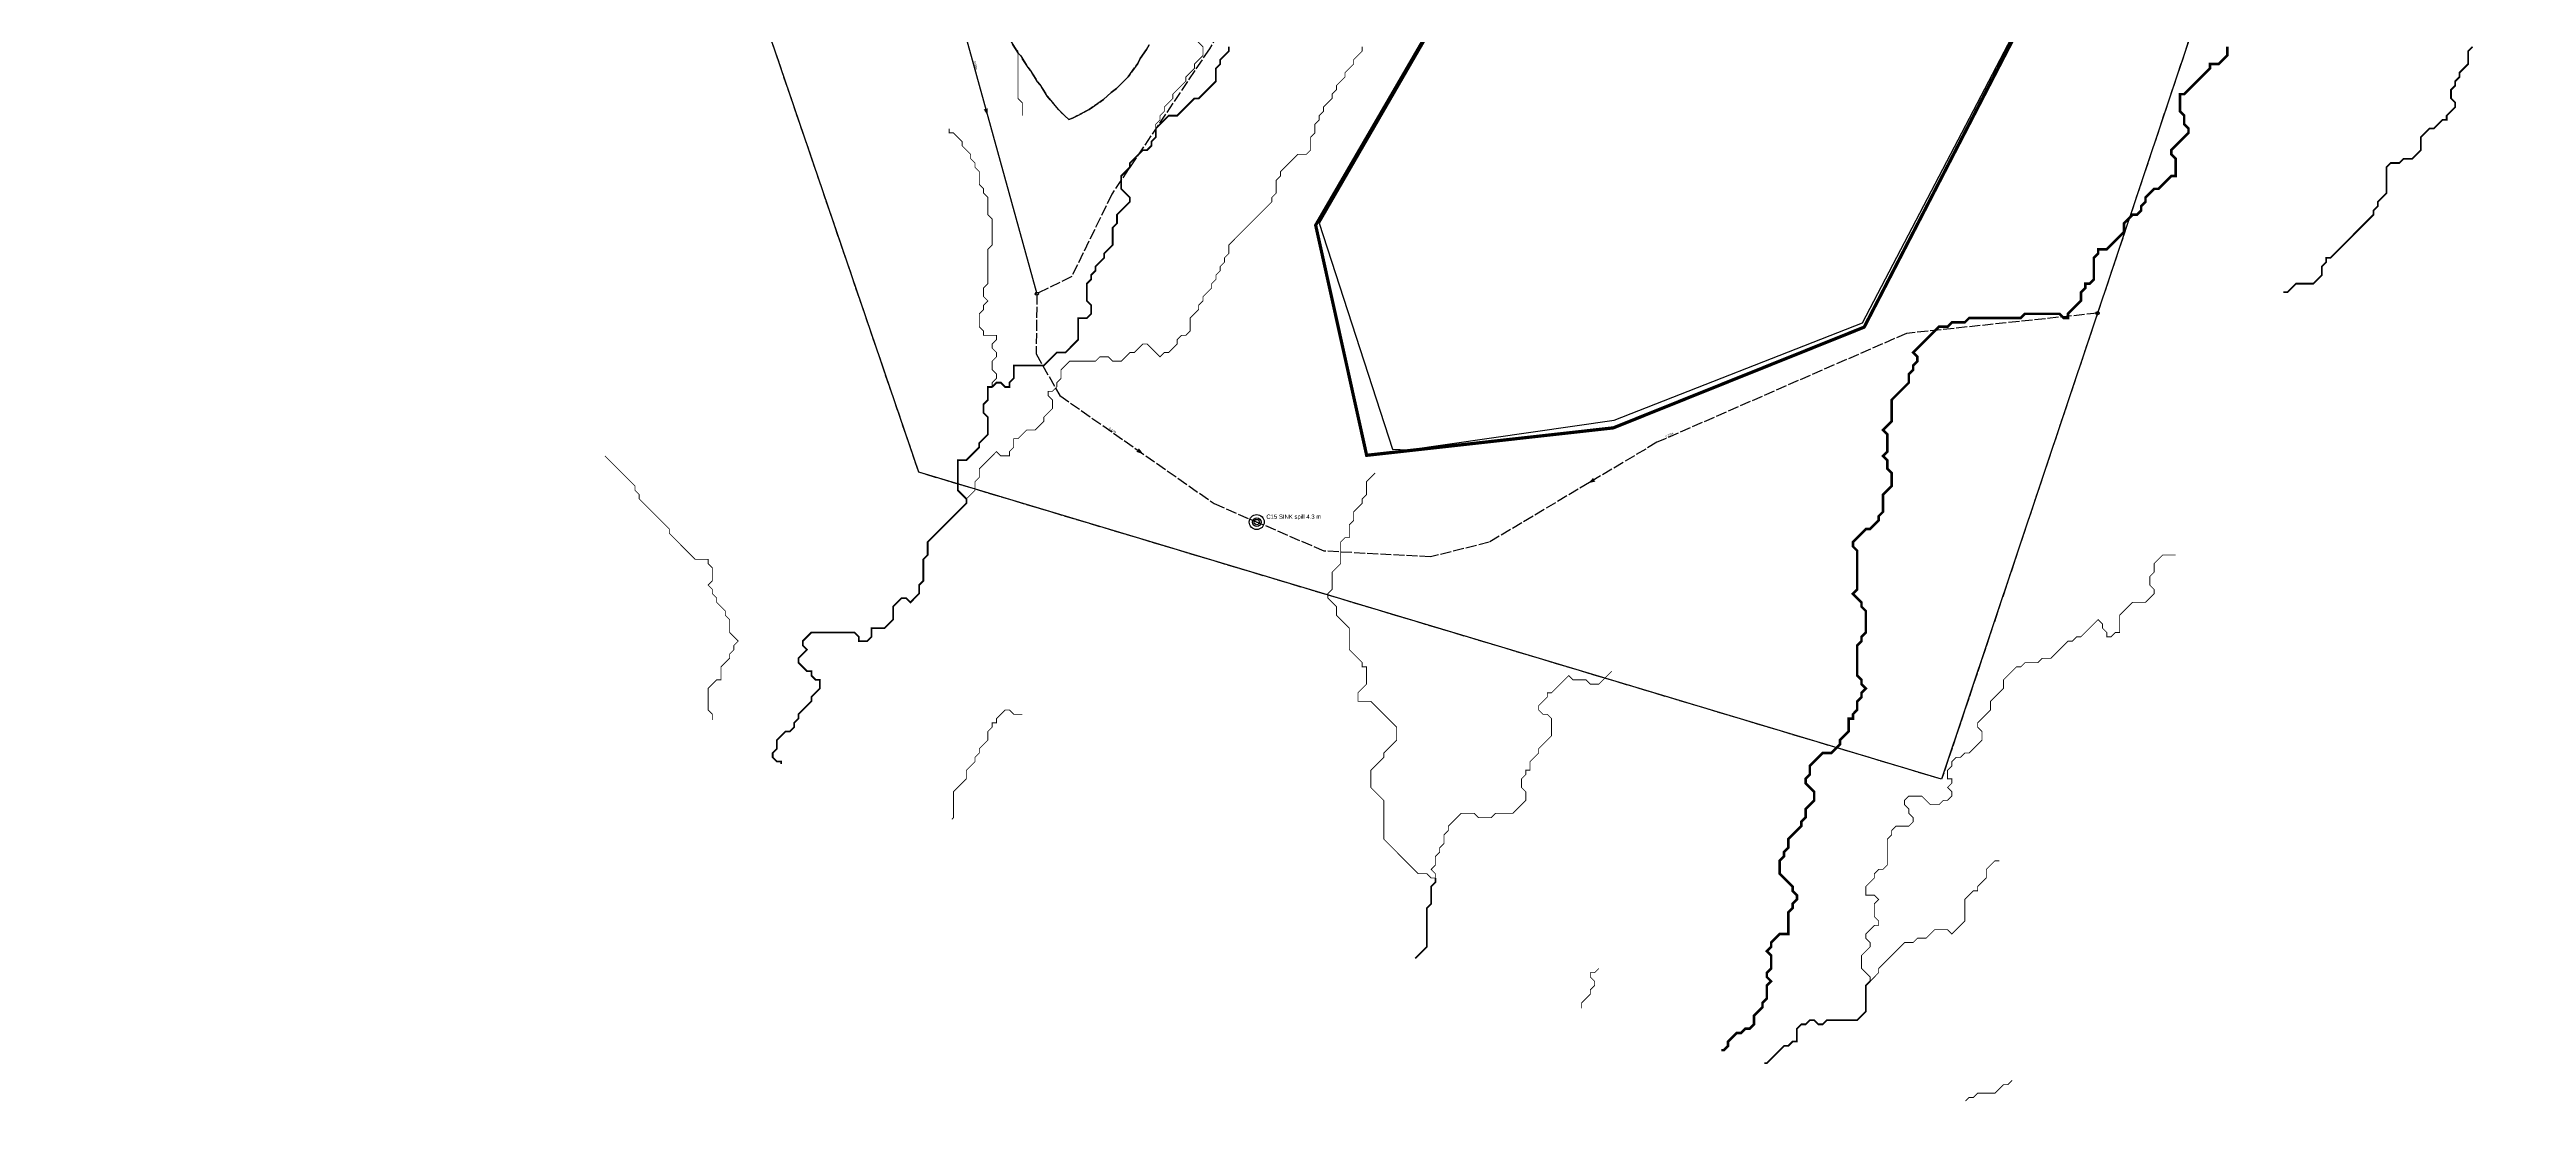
# Model space of a CAD drawing. Header units: metres. Extents: x 442821 to 452274, y 2561971 to 2571293.
# Drawn here: x 443115 to 445417, y 2561971 to 2562948 of the extents above; entities that cross this region are included whole.
import ezdxf
from ezdxf.enums import TextEntityAlignment as Align

# ---------------------------------------------------------------- set-up
doc = ezdxf.new("R2010")
doc.units = ezdxf.units.M
doc.header["$LTSCALE"] = 8
doc.linetypes.add('DASHED', pattern=[1.524, 1.27, -0.254])
for name, color, linetype in [('A_ARROWS', 7, 'Continuous'), ('A_BUILT_2006', 252, 'Continuous'), ('A_CATCHMENTS', 7, 'Continuous'), ('A_ENVELOPE', 3, 'Continuous'), ('A_GRADIENT', 8, 'Continuous'), ('A_JUNCTIONS', 8, 'Continuous'), ('A_MAIN_PIPE', 5, 'Continuous'), ('A_OUTLET_LABEL', 7, 'Continuous'), ('A_OUTLETS', 7, 'Continuous'), ('A_RUNS', 7, 'Continuous'), ('A_STREAMS', 5, 'Continuous')]:
    doc.layers.add(name, color=color, linetype=linetype)

msp = doc.modelspace()

# ---------------------------------------------------------------- linework, layer by layer
at = {"layer": 'A_ARROWS', "color": 2}
for points in [[(443986.8, 2562887.1), (443983.2, 2562892.7), (443987, 2562893.8)], [(444131.6, 2562572.5), (444125.2, 2562574.5), (444127.5, 2562577.8)], [(444545.2, 2562545.4), (444549.7, 2562550.4), (444551.7, 2562546.9)]]:
    msp.add_solid(points, dxfattribs=at)
at = {"layer": 'A_BUILT_2006', "color": 252}
msp.add_lwpolyline([(444423.4, 2563343.2), (444431.5, 2563355.3), (444572.9, 2563267.8), (444295.2, 2562786.9), (444363.1, 2562577.1), (444377.7, 2562576.5), (444569.2, 2562604), (444800.1, 2562694.3), (445148.7, 2563361.2), (445469.4, 2563197.5), (445714.6, 2563159.3), (445807.5, 2563389.7), (445994.1, 2563715), (446180.6, 2564037.7), (446320.8, 2564284.9), (446551.4, 2564695.1), (447061.6, 2565726.9)], dxfattribs=at)
at = {"layer": 'A_CATCHMENTS', "color": 2, "linetype": 'DASHED'}
for points in [[(445185.2, 2563201), (444873.7, 2562270.3), (443922.9, 2562555.5), (443363.1, 2564195.4)], [(444008.7, 2562955.6), (444015.5, 2562944.8), (444017.6, 2562942.4), (444024.4, 2562931.5), (444026.5, 2562929.1), (444033.3, 2562918.3), (444035.4, 2562915.9), (444042.3, 2562905), (444052.9, 2562892.2), (444062.4, 2562883.2), (444065.9, 2562884.6), (444081.2, 2562892.6), (444094.6, 2562901.9), (444101.6, 2562908.3), (444106.7, 2562912.1), (444117.5, 2562923.1), (444126.4, 2562935.5), (444128.7, 2562940.1), (444134.6, 2562948.3), (444136.9, 2562952.8)]]:
    msp.add_lwpolyline(points, dxfattribs=at)
at = {"layer": 'A_CATCHMENTS', "color": 3, "linetype": 'DASHED'}
msp.add_lwpolyline([(444136.9, 2562952.8), (444134.6, 2562948.3), (444128.7, 2562940.1), (444126.4, 2562935.5), (444117.5, 2562923.1), (444106.7, 2562912.1), (444101.6, 2562908.3), (444094.6, 2562901.9), (444081.2, 2562892.6), (444065.9, 2562884.6), (444062.4, 2562883.2), (444052.9, 2562892.2), (444042.3, 2562905), (444035.4, 2562915.9), (444033.3, 2562918.3), (444026.5, 2562929.1), (444024.4, 2562931.5), (444017.6, 2562942.4), (444015.5, 2562944.8), (444008.7, 2562955.6)], dxfattribs=at)
at = {"layer": 'A_ENVELOPE', "color": 3}
msp.add_lwpolyline([(446687.5, 2565015.6), (446628.6, 2564893.4), (446563.7, 2564758.7), (446544.7, 2564719.1), (446459.2, 2564552.4), (446431.5, 2564503.8), (446340, 2564343.2), (446237.3, 2564159), (446145.9, 2563995.1), (446098.8, 2563913.7), (445991.2, 2563728), (445981.3, 2563710.9), (445936.8, 2563631.1), (445875.2, 2563520.9), (445841.6, 2563460.7), (445796.7, 2563382.9), (445742.6, 2563253.5), (445736.7, 2563232.2), (445717.1, 2563162.4), (445244.5, 2563377.9), (444873.7, 2562270.3), (443922.9, 2562555.5), (443114.8, 2564922.9)], dxfattribs=at)
at = {"layer": 'A_JUNCTIONS'}
for centre in [(444032.7, 2562721.5), (445018.7, 2562703.4)]:
    msp.add_circle(centre, 1.5, dxfattribs=at)
at = {"layer": 'A_JUNCTIONS', "color": 30}
msp.add_circle((444237, 2562509.3), 2.5, dxfattribs=at)
at = {"layer": 'A_MAIN_PIPE', "color": 5, "const_width": 3}
msp.add_lwpolyline([(446687.5, 2565015.6), (446544.7, 2564719.1), (446459.2, 2564552.4), (446340, 2564343.2), (446145.9, 2563995.1), (445981.3, 2563710.9), (445841.6, 2563460.7), (445796.7, 2563382.9), (445742.6, 2563253.5), (445717.1, 2563162.4), (445463.7, 2563198.7), (445149.7, 2563362.7), (444801.7, 2562690.4), (444568.5, 2562596.8), (444339.2, 2562571.3), (444291.8, 2562785.1), (444572.7, 2563268), (444431.5, 2563355.6), (444423, 2563343.3)], dxfattribs=at)
at = {"layer": 'A_OUTLETS', "color": 1}
for radius in [7, 4]:
    msp.add_circle((444237, 2562509.3), radius, dxfattribs=at)
at = {"layer": 'A_RUNS', "color": 2, "linetype": 'DASHED'}
for points in [[(444459.1, 2563323.8), (444396.5, 2563241.1), (444312.2, 2563142.9), (444283.5, 2563098.9), (444193, 2562949), (444102.4, 2562814.1), (444065, 2562737.4), (444032.7, 2562721.5)], [(444032.7, 2562721.5), (444031.9, 2562665.6), (444053.9, 2562626.9), (444197.5, 2562526.4), (444237, 2562509.3)], [(445018.7, 2562703.4), (444841, 2562684.6), (444609.1, 2562583.4), (444453.2, 2562490.6), (444398.6, 2562476.9), (444299.6, 2562482.3), (444237, 2562509.3)]]:
    msp.add_lwpolyline(points, dxfattribs=at)
at = {"layer": 'A_RUNS', "color": 2}
msp.add_lwpolyline([(443890.9, 2563134.7), (443942.3, 2563047.9), (444032.7, 2562721.5)], dxfattribs=at)
at = {"layer": 'A_STREAMS', "color": 5}
for points, const_width in [([(444179.1, 2562958.9), (444183.1, 2562954.9), (444187.1, 2562950.9), (444187.1, 2562946.9), (444187.1, 2562942.9), (444183.1, 2562938.9), (444179.1, 2562934.9), (444179.1, 2562930.9), (444175.1, 2562926.9), (444171.1, 2562922.9), (444171.1, 2562918.9), (444167.1, 2562914.9), (444163.1, 2562910.9), (444159.1, 2562906.9), (444159.1, 2562902.9), (444155.1, 2562898.9), (444151.1, 2562894.9), (444151.1, 2562890.9), (444147.1, 2562886.9), (444147.1, 2562882.9), (444143.1, 2562878.9), (444143.1, 2562874.9)], 0.8), ([(444335.1, 2562950.9), (444335.1, 2562946.9), (444331.1, 2562942.9), (444327.1, 2562938.9), (444327.1, 2562934.9), (444323.1, 2562930.9), (444319.1, 2562926.9), (444319.1, 2562922.9), (444315.1, 2562918.9), (444311.1, 2562914.9), (444311.1, 2562910.9), (444307.1, 2562906.9), (444307.1, 2562902.9), (444303.1, 2562898.9), (444299.1, 2562894.9), (444299.1, 2562890.9), (444295.1, 2562886.9), (444295.1, 2562882.9), (444291.1, 2562878.9), (444291.1, 2562874.9), (444291.1, 2562870.9), (444287.1, 2562866.9), (444287.1, 2562862.9), (444287.1, 2562858.9), (444287.1, 2562854.9), (444283.1, 2562850.9), (444279.1, 2562850.9), (444275.1, 2562850.9), (444271.1, 2562846.9), (444267.1, 2562842.9), (444263.1, 2562838.9), (444259.1, 2562834.9), (444259.1, 2562830.9), (444255.1, 2562826.9), (444255.1, 2562822.9), (444255.1, 2562818.9), (444255.1, 2562814.9), (444251.1, 2562810.9), (444251.1, 2562806.9), (444247.1, 2562802.9), (444243.1, 2562798.9), (444239.1, 2562794.9), (444235.1, 2562790.9), (444231.1, 2562786.9), (444227.1, 2562782.9), (444223.1, 2562778.9), (444219.1, 2562774.9), (444215.1, 2562770.8), (444211.1, 2562766.8), (444211.1, 2562762.8), (444211.1, 2562758.8), (444207.1, 2562754.8), (444207.1, 2562750.8), (444203.1, 2562746.8), (444203.1, 2562742.8), (444199.1, 2562738.8), (444199.1, 2562734.8), (444195.1, 2562730.8), (444195.1, 2562726.8), (444191.1, 2562722.8), (444187.1, 2562718.8), (444187.1, 2562714.8), (444183.1, 2562710.8), (444183.1, 2562706.8), (444179.1, 2562702.8), (444175.1, 2562698.8), (444175.1, 2562694.8), (444175.1, 2562690.8), (444175.1, 2562686.8), (444171.1, 2562682.8), (444167.1, 2562682.8), (444163.1, 2562678.8), (444163.1, 2562674.8), (444159.1, 2562670.8), (444155.1, 2562666.8), (444151.1, 2562666.8), (444147.1, 2562662.8), (444143.1, 2562666.8), (444139.1, 2562670.8), (444135.1, 2562674.8), (444131.1, 2562674.8), (444127.1, 2562670.8), (444123.1, 2562666.8), (444119.1, 2562666.8), (444115.1, 2562662.8), (444111.1, 2562658.8), (444107.1, 2562658.8), (444103.1, 2562658.8), (444099.1, 2562662.8), (444095.1, 2562662.8), (444091.1, 2562662.8), (444087.1, 2562658.8), (444083.1, 2562658.8), (444079.1, 2562658.8), (444075.1, 2562658.8), (444071.1, 2562658.8), (444067.1, 2562658.8), (444063.1, 2562658.8), (444059.1, 2562654.8), (444055.1, 2562650.8), (444055.1, 2562646.8), (444055.1, 2562642.8), (444051.1, 2562638.8), (444051.1, 2562634.8), (444047.1, 2562630.8), (444043.1, 2562630.8), (444043.1, 2562626.8), (444047.1, 2562622.8), (444047.1, 2562618.8), (444047.1, 2562614.8), (444043.1, 2562610.8), (444039.1, 2562606.8), (444039.1, 2562602.8), (444035.1, 2562598.8), (444031.1, 2562594.8), (444027.1, 2562594.8), (444023.1, 2562594.8), (444019.1, 2562590.8), (444015.1, 2562586.8), (444011.1, 2562586.8), (444011.1, 2562582.8), (444011.1, 2562578.8), (444007.1, 2562574.8), (444007.1, 2562570.8), (444003.1, 2562570.8), (443999.1, 2562570.8), (443995.1, 2562574.8), (443991.1, 2562570.8), (443987.1, 2562566.8), (443983.1, 2562562.8), (443979.1, 2562558.8), (443979.1, 2562554.8), (443979.1, 2562550.8), (443975.1, 2562546.8), (443975.1, 2562542.8), (443975.1, 2562538.8), (443971.1, 2562534.8), (443967.1, 2562530.8)], 0.8), ([(444011.1, 2562950.9), (444015.1, 2562946.9), (444015.1, 2562942.9), (444015.1, 2562938.9), (444015.1, 2562934.9), (444015.1, 2562930.9), (444015.1, 2562926.9), (444015.1, 2562922.9), (444015.1, 2562918.9), (444015.1, 2562914.9), (444015.1, 2562910.9), (444015.1, 2562906.9), (444015.1, 2562902.9), (444019.1, 2562898.9), (444019.1, 2562894.9), (444019.1, 2562890.9), (444019.1, 2562886.9)], 0.8), ([(444211.1, 2562950.9), (444211.1, 2562946.9), (444207.1, 2562942.9), (444203.1, 2562938.9), (444203.1, 2562934.9), (444199.1, 2562930.9), (444199.1, 2562926.9), (444199.1, 2562922.9), (444199.1, 2562918.9), (444195.1, 2562914.9), (444191.1, 2562910.9), (444187.1, 2562906.9), (444183.1, 2562902.9), (444179.1, 2562902.9), (444175.1, 2562898.9), (444171.1, 2562894.9), (444167.1, 2562890.9), (444163.1, 2562886.9), (444159.1, 2562886.9), (444155.1, 2562886.9), (444151.1, 2562882.9), (444147.1, 2562878.9), (444143.1, 2562874.9)], 1.6), ([(445139.2, 2562950.9), (445139.2, 2562946.9), (445139.2, 2562942.9), (445135.2, 2562938.9), (445131.2, 2562934.9), (445127.2, 2562934.9), (445123.2, 2562934.9), (445123.2, 2562930.9), (445119.2, 2562926.9), (445115.2, 2562922.9), (445111.2, 2562918.9), (445107.2, 2562914.9), (445103.2, 2562910.9), (445099.2, 2562906.9), (445095.2, 2562906.9), (445095.2, 2562902.9), (445095.2, 2562898.9), (445095.2, 2562894.9), (445095.2, 2562890.9), (445099.2, 2562886.9), (445099.2, 2562882.9), (445099.2, 2562878.9), (445103.2, 2562874.9), (445103.2, 2562870.9), (445099.2, 2562866.9), (445095.2, 2562862.9), (445091.2, 2562858.9), (445087.2, 2562854.9), (445087.2, 2562850.9), (445091.2, 2562846.9), (445091.2, 2562842.9), (445091.2, 2562838.9), (445091.2, 2562834.9), (445091.2, 2562830.9), (445087.2, 2562830.9), (445083.2, 2562826.9), (445079.2, 2562822.9), (445075.2, 2562818.9), (445071.2, 2562818.9), (445067.2, 2562814.9), (445063.2, 2562810.9), (445063.2, 2562806.9), (445059.2, 2562802.9), (445059.2, 2562798.9), (445055.2, 2562794.9), (445051.2, 2562794.9), (445047.2, 2562790.9), (445043.2, 2562786.9), (445043.2, 2562782.9), (445043.2, 2562778.9), (445039.2, 2562774.9), (445035.2, 2562770.8), (445031.2, 2562766.8), (445027.2, 2562762.8), (445023.2, 2562762.8), (445019.2, 2562762.8), (445019.2, 2562758.8), (445015.2, 2562754.8), (445015.2, 2562750.8), (445015.2, 2562746.8), (445015.2, 2562742.8), (445015.2, 2562738.8), (445015.2, 2562734.8), (445011.2, 2562730.8), (445007.2, 2562730.8), (445007.2, 2562726.8), (445003.2, 2562722.8), (445003.2, 2562718.8), (445003.2, 2562714.8), (444999.2, 2562710.8), (444995.2, 2562706.8), (444991.2, 2562702.8), (444991.2, 2562698.8), (444987.2, 2562698.8), (444983.2, 2562702.8), (444979.2, 2562702.8), (444975.2, 2562702.8), (444971.2, 2562702.8), (444967.2, 2562702.8), (444963.2, 2562702.8), (444959.2, 2562702.8), (444955.2, 2562702.8), (444951.2, 2562702.8), (444947.2, 2562698.8), (444943.2, 2562698.8), (444939.2, 2562698.8), (444935.2, 2562698.8), (444931.2, 2562698.8), (444927.2, 2562698.8), (444923.2, 2562698.8), (444919.2, 2562698.8), (444915.2, 2562698.8), (444911.2, 2562698.8), (444907.2, 2562698.8), (444903.2, 2562698.8), (444899.2, 2562698.8), (444895.2, 2562694.8), (444891.2, 2562694.8), (444887.2, 2562694.8), (444883.2, 2562694.8), (444879.2, 2562690.8), (444875.2, 2562690.8), (444871.2, 2562690.8), (444867.2, 2562686.8), (444863.2, 2562682.8), (444859.2, 2562678.8), (444855.2, 2562674.8), (444851.2, 2562670.8), (444847.2, 2562666.8), (444851.2, 2562662.8), (444851.2, 2562658.8), (444847.2, 2562654.8), (444847.2, 2562650.8), (444843.2, 2562646.8), (444843.2, 2562642.8), (444843.2, 2562638.8), (444839.2, 2562634.8), (444835.2, 2562630.8), (444831.2, 2562626.8), (444827.2, 2562622.8), (444827.2, 2562618.8), (444827.2, 2562614.8), (444827.2, 2562610.8), (444827.2, 2562606.8), (444827.2, 2562602.8), (444823.2, 2562598.8), (444819.2, 2562594.8), (444823.2, 2562590.8), (444823.2, 2562586.8), (444823.2, 2562582.8), (444823.2, 2562578.8), (444823.2, 2562574.8), (444819.2, 2562570.8), (444823.2, 2562566.8), (444823.2, 2562562.8), (444823.2, 2562558.8), (444827.2, 2562554.8), (444827.2, 2562550.8), (444827.2, 2562546.8), (444827.2, 2562542.8), (444823.2, 2562538.8), (444819.2, 2562534.8), (444819.2, 2562530.8), (444819.2, 2562526.8), (444819.2, 2562522.8), (444819.2, 2562518.8), (444815.2, 2562514.8), (444815.2, 2562510.8), (444811.2, 2562506.8), (444807.2, 2562502.8), (444803.2, 2562502.8), (444799.2, 2562498.8), (444795.2, 2562494.8), (444791.2, 2562490.8), (444791.2, 2562486.7), (444795.2, 2562482.7), (444795.2, 2562478.7), (444795.2, 2562474.7), (444795.2, 2562470.7), (444795.2, 2562466.7), (444795.2, 2562462.7), (444795.2, 2562458.7), (444795.2, 2562454.7), (444795.2, 2562450.7), (444795.2, 2562446.7), (444791.2, 2562442.7), (444795.2, 2562438.7), (444799.2, 2562434.7), (444799.2, 2562430.7), (444803.2, 2562426.7), (444803.2, 2562422.7), (444803.2, 2562418.7), (444803.2, 2562414.7), (444803.2, 2562410.7), (444803.2, 2562406.7), (444799.2, 2562402.7), (444799.2, 2562398.7), (444795.2, 2562394.7), (444795.2, 2562390.7), (444795.2, 2562386.7), (444795.2, 2562382.7), (444795.2, 2562378.7), (444795.2, 2562374.7), (444795.2, 2562370.7), (444795.2, 2562366.7), (444799.2, 2562362.7), (444799.2, 2562358.7), (444803.2, 2562354.7), (444799.2, 2562350.7), (444799.2, 2562346.7), (444795.2, 2562342.7), (444795.2, 2562338.7), (444795.2, 2562334.7), (444791.2, 2562330.7), (444791.2, 2562326.7), (444787.2, 2562326.7), (444787.2, 2562322.7), (444787.2, 2562318.7), (444787.2, 2562314.7), (444783.2, 2562310.7), (444779.2, 2562306.7), (444779.2, 2562302.7), (444775.2, 2562298.7), (444771.2, 2562294.7), (444767.2, 2562294.7), (444763.2, 2562294.7), (444759.2, 2562290.7), (444755.2, 2562286.7), (444751.2, 2562282.7), (444751.2, 2562278.7), (444751.2, 2562274.7), (444747.2, 2562270.7), (444747.2, 2562266.7), (444751.2, 2562262.7), (444755.2, 2562258.7), (444755.2, 2562254.7), (444755.2, 2562250.7), (444751.2, 2562246.7), (444747.2, 2562242.7), (444747.2, 2562238.7), (444747.2, 2562234.7), (444743.2, 2562230.7), (444743.2, 2562226.7), (444739.2, 2562222.7), (444735.2, 2562218.7), (444731.2, 2562214.7), (444731.2, 2562210.7), (444731.2, 2562206.7), (444727.2, 2562202.7), (444727.2, 2562198.6), (444723.2, 2562194.6), (444723.2, 2562190.6), (444723.2, 2562186.6), (444723.2, 2562182.6), (444727.2, 2562178.6), (444731.2, 2562174.6), (444735.2, 2562170.6), (444735.2, 2562166.6), (444739.2, 2562162.6), (444739.2, 2562158.6), (444735.2, 2562154.6), (444735.2, 2562150.6), (444731.2, 2562146.6), (444731.2, 2562142.6), (444731.2, 2562138.6), (444731.2, 2562134.6), (444731.2, 2562130.6), (444731.2, 2562126.6), (444727.2, 2562126.6), (444723.2, 2562126.6), (444719.2, 2562122.6), (444715.2, 2562118.6), (444715.2, 2562114.6), (444711.2, 2562110.6), (444715.2, 2562106.6), (444715.2, 2562102.6), (444715.2, 2562098.6), (444715.2, 2562094.6), (444711.2, 2562090.6), (444711.2, 2562086.6), (444715.2, 2562082.6), (444711.2, 2562078.6), (444711.2, 2562074.6), (444711.2, 2562070.6), (444711.2, 2562066.6), (444707.2, 2562062.6), (444707.2, 2562058.6), (444703.2, 2562054.6), (444699.2, 2562050.6), (444699.2, 2562046.6), (444699.2, 2562042.6), (444695.2, 2562038.6), (444691.2, 2562038.6), (444687.2, 2562034.6), (444683.2, 2562034.6), (444679.2, 2562030.6), (444675.2, 2562026.6), (444675.2, 2562022.6), (444671.2, 2562018.6), (444668.8, 2562018.6)], 2.4), ([(445367.3, 2562950.9), (445363.2, 2562946.9), (445363.2, 2562942.9), (445363.2, 2562938.9), (445363.2, 2562934.9), (445359.2, 2562930.9), (445355.2, 2562926.9), (445355.2, 2562922.9), (445351.2, 2562918.9), (445351.2, 2562914.9), (445347.2, 2562910.9), (445347.2, 2562906.9), (445347.2, 2562902.9), (445351.2, 2562898.9), (445351.2, 2562894.9), (445347.2, 2562890.9), (445343.2, 2562886.9), (445343.2, 2562882.9), (445339.2, 2562882.9), (445335.2, 2562878.9), (445331.2, 2562874.9), (445327.2, 2562874.9), (445323.2, 2562870.9), (445319.2, 2562866.9), (445319.2, 2562862.9), (445319.2, 2562858.9), (445319.2, 2562854.9), (445315.2, 2562850.9), (445311.2, 2562846.9), (445307.2, 2562846.9), (445303.2, 2562846.9), (445299.2, 2562842.9), (445295.2, 2562842.9), (445291.2, 2562842.9), (445287.2, 2562838.9), (445287.2, 2562834.9), (445287.2, 2562830.9), (445287.2, 2562826.9), (445287.2, 2562822.9), (445287.2, 2562818.9), (445287.2, 2562814.9), (445283.2, 2562810.9), (445279.2, 2562806.9), (445279.2, 2562802.9), (445275.2, 2562798.9), (445275.2, 2562794.9), (445271.2, 2562790.9), (445267.2, 2562786.9), (445263.2, 2562782.9), (445259.2, 2562778.9), (445255.2, 2562774.9), (445251.2, 2562770.8), (445247.2, 2562766.8), (445243.2, 2562762.8), (445239.2, 2562758.8), (445235.2, 2562754.8), (445231.2, 2562754.8), (445231.2, 2562750.8), (445227.2, 2562746.8), (445227.2, 2562742.8), (445227.2, 2562738.8), (445223.2, 2562734.8), (445219.2, 2562730.8), (445215.2, 2562730.8), (445211.2, 2562730.8), (445207.2, 2562730.8), (445203.2, 2562730.8), (445199.2, 2562726.8), (445195.2, 2562722.8), (445191.2, 2562722.8)], 1.6), ([(443951.1, 2562874.9), (443951.1, 2562870.9), (443955.1, 2562870.9), (443959.1, 2562866.9), (443963.1, 2562862.9), (443963.1, 2562858.9), (443967.1, 2562854.9), (443971.1, 2562850.9), (443971.1, 2562846.9), (443975.1, 2562842.9), (443975.1, 2562838.9), (443979.1, 2562834.9), (443979.1, 2562830.9), (443979.1, 2562826.9), (443979.1, 2562822.9), (443983.1, 2562818.9), (443983.1, 2562814.9), (443987.1, 2562810.9), (443987.1, 2562806.9), (443987.1, 2562802.9), (443987.1, 2562798.9), (443987.1, 2562794.9), (443991.1, 2562790.9), (443991.1, 2562786.9), (443991.1, 2562782.9), (443991.1, 2562778.9), (443991.1, 2562774.9), (443991.1, 2562770.8), (443991.1, 2562766.8), (443987.1, 2562762.8), (443987.1, 2562758.8), (443987.1, 2562754.8), (443987.1, 2562750.8), (443987.1, 2562746.8), (443987.1, 2562742.8), (443987.1, 2562738.8), (443987.1, 2562734.8), (443987.1, 2562730.8), (443983.1, 2562726.8), (443983.1, 2562722.8), (443983.1, 2562718.8), (443987.1, 2562714.8), (443983.1, 2562710.8), (443983.1, 2562706.8), (443979.1, 2562702.8), (443979.1, 2562698.8), (443979.1, 2562694.8), (443979.1, 2562690.8), (443983.1, 2562686.8), (443983.1, 2562682.8), (443987.1, 2562682.8), (443991.1, 2562682.8), (443995.1, 2562682.8), (443995.1, 2562678.8), (443991.1, 2562674.8), (443991.1, 2562670.8), (443995.1, 2562666.8), (443995.1, 2562662.8), (443991.1, 2562658.8), (443991.1, 2562654.8), (443991.1, 2562650.8), (443995.1, 2562646.8), (443995.1, 2562642.8), (443991.1, 2562638.8), (443991.1, 2562634.8)], 0.8), ([(444143.1, 2562874.9), (444143.1, 2562870.9), (444143.1, 2562866.9), (444139.1, 2562862.9), (444139.1, 2562858.9), (444135.1, 2562854.9), (444131.1, 2562854.9), (444127.1, 2562850.9), (444123.1, 2562846.9), (444119.1, 2562842.9), (444119.1, 2562838.9), (444115.1, 2562834.9), (444111.1, 2562830.9), (444111.1, 2562826.9), (444111.1, 2562822.9), (444111.1, 2562818.9), (444115.1, 2562814.9), (444119.1, 2562810.9), (444119.1, 2562806.9), (444115.1, 2562802.9), (444111.1, 2562798.9), (444107.1, 2562794.9), (444107.1, 2562790.9), (444107.1, 2562786.9), (444103.1, 2562782.9), (444103.1, 2562778.9), (444103.1, 2562774.9), (444103.1, 2562770.8), (444103.1, 2562766.8), (444099.1, 2562762.8), (444095.1, 2562758.8), (444095.1, 2562754.8), (444091.1, 2562750.8), (444087.1, 2562746.8), (444087.1, 2562742.8), (444083.1, 2562738.8), (444083.1, 2562734.8), (444079.1, 2562730.8), (444079.1, 2562726.8), (444079.1, 2562722.8), (444079.1, 2562718.8), (444079.1, 2562714.8), (444083.1, 2562710.8), (444083.1, 2562706.8), (444083.1, 2562702.8), (444079.1, 2562698.8), (444075.1, 2562698.8), (444071.1, 2562698.8), (444071.1, 2562694.8), (444071.1, 2562690.8), (444071.1, 2562686.8), (444071.1, 2562682.8), (444071.1, 2562678.8), (444067.1, 2562674.8), (444063.1, 2562670.8), (444059.1, 2562666.8), (444055.1, 2562666.8), (444051.1, 2562666.8), (444047.1, 2562662.8), (444043.1, 2562658.8), (444039.1, 2562654.8), (444035.1, 2562654.8), (444031.1, 2562654.8), (444027.1, 2562654.8), (444023.1, 2562654.8), (444019.1, 2562654.8), (444015.1, 2562654.8), (444011.1, 2562654.8), (444011.1, 2562650.8), (444011.1, 2562646.8), (444011.1, 2562642.8), (444007.1, 2562638.8), (444007.1, 2562634.8), (444003.1, 2562634.8), (443999.1, 2562638.8), (443995.1, 2562638.8), (443991.1, 2562634.8)], 1.6), ([(443991.1, 2562634.8), (443987.1, 2562634.8), (443987.1, 2562630.8), (443987.1, 2562626.8), (443987.1, 2562622.8), (443983.1, 2562618.8), (443983.1, 2562614.8), (443983.1, 2562610.8), (443987.1, 2562606.8), (443987.1, 2562602.8), (443987.1, 2562598.8), (443987.1, 2562594.8), (443987.1, 2562590.8), (443983.1, 2562586.8), (443979.1, 2562582.8), (443979.1, 2562578.8), (443975.1, 2562574.8), (443971.1, 2562570.8), (443967.1, 2562566.8), (443963.1, 2562566.8), (443959.1, 2562566.8), (443959.1, 2562562.8), (443959.1, 2562558.8), (443959.1, 2562554.8), (443959.1, 2562550.8), (443959.1, 2562546.8), (443959.1, 2562542.8), (443959.1, 2562538.8), (443963.1, 2562534.8), (443967.1, 2562530.8)], 1.6), ([(443631, 2562570.8), (443635, 2562566.8), (443639, 2562562.8), (443643, 2562558.8), (443647, 2562554.8), (443651, 2562550.8), (443655, 2562546.8), (443659, 2562542.8), (443659, 2562538.8), (443663, 2562534.8), (443663, 2562530.8), (443667, 2562526.8), (443671, 2562522.8), (443675, 2562518.8), (443679, 2562514.8), (443683, 2562510.8), (443687, 2562506.8), (443691, 2562502.8), (443691, 2562498.8), (443695, 2562494.8), (443699, 2562490.8), (443703, 2562486.7), (443707, 2562482.7), (443711, 2562478.7), (443715, 2562474.7), (443719, 2562474.7), (443723, 2562474.7), (443727, 2562474.7), (443727, 2562470.7), (443731, 2562466.7), (443731, 2562462.7), (443731, 2562458.7), (443731, 2562454.7), (443727, 2562450.7), (443731, 2562446.7), (443731, 2562442.7), (443735, 2562438.7), (443735, 2562434.7), (443739, 2562430.7), (443743, 2562426.7), (443743, 2562422.7), (443747, 2562418.7), (443747, 2562414.7), (443747, 2562410.7), (443747, 2562406.7), (443751, 2562402.7), (443755, 2562398.7), (443751, 2562394.7), (443751, 2562390.7), (443747, 2562386.7), (443747, 2562382.7), (443743, 2562378.7), (443739, 2562374.7), (443739, 2562370.7), (443739, 2562366.7), (443739, 2562362.7), (443735, 2562362.7), (443731, 2562358.7), (443727, 2562354.7), (443727, 2562350.7), (443727, 2562346.7), (443727, 2562342.7), (443727, 2562338.7), (443727, 2562334.7), (443731, 2562330.7), (443731, 2562326.7), (443731, 2562325.3)], 0.8), ([(444347.1, 2562554.8), (444343.1, 2562550.8), (444339.1, 2562546.8), (444339.1, 2562542.8), (444339.1, 2562538.8), (444339.1, 2562534.8), (444335.1, 2562530.8), (444335.1, 2562526.8), (444331.1, 2562522.8), (444327.1, 2562518.8), (444327.1, 2562514.8), (444327.1, 2562510.8), (444323.1, 2562506.8), (444323.1, 2562502.8), (444323.1, 2562498.8), (444323.1, 2562494.8), (444319.1, 2562494.8), (444315.1, 2562490.8), (444315.1, 2562486.7), (444315.1, 2562482.7), (444315.1, 2562478.7), (444315.1, 2562474.7), (444315.1, 2562470.7), (444311.1, 2562466.7), (444307.1, 2562462.7), (444307.1, 2562458.7), (444307.1, 2562454.7), (444307.1, 2562450.7), (444307.1, 2562446.7), (444303.1, 2562442.7), (444303.1, 2562438.7), (444307.1, 2562434.7), (444311.1, 2562430.7), (444311.1, 2562426.7), (444311.1, 2562422.7), (444315.1, 2562418.7), (444319.1, 2562414.7), (444323.1, 2562410.7), (444323.1, 2562406.7), (444323.1, 2562402.7), (444323.1, 2562398.7), (444323.1, 2562394.7), (444323.1, 2562390.7), (444327.1, 2562386.7), (444331.1, 2562382.7), (444335.1, 2562378.7), (444335.1, 2562374.7), (444339.1, 2562374.7), (444339.1, 2562370.7), (444339.1, 2562366.7), (444339.1, 2562362.7), (444339.1, 2562358.7), (444335.1, 2562354.7), (444331.1, 2562350.7), (444331.1, 2562346.7), (444331.1, 2562342.7), (444335.1, 2562342.7), (444339.1, 2562342.7), (444343.1, 2562342.7), (444347.1, 2562338.7), (444351.1, 2562334.7), (444355.1, 2562330.7), (444359.1, 2562326.7), (444363.1, 2562322.7), (444367.1, 2562318.7), (444367.1, 2562314.7), (444367.1, 2562310.7), (444367.1, 2562306.7), (444363.1, 2562302.7), (444359.1, 2562298.7), (444355.1, 2562294.7), (444355.1, 2562290.7), (444351.1, 2562286.7), (444347.1, 2562282.7), (444343.1, 2562278.7), (444343.1, 2562274.7), (444343.1, 2562270.7), (444343.1, 2562266.7), (444343.1, 2562262.7), (444347.1, 2562258.7), (444351.1, 2562254.7), (444355.1, 2562250.7), (444355.1, 2562246.7), (444355.1, 2562242.7), (444355.1, 2562238.7), (444355.1, 2562234.7), (444355.1, 2562230.7), (444355.1, 2562226.7), (444355.1, 2562222.7), (444355.1, 2562218.7), (444355.1, 2562214.7), (444359.1, 2562210.7), (444363.1, 2562206.7), (444367.1, 2562202.7), (444371.1, 2562198.6), (444375.1, 2562194.6), (444379.1, 2562190.6), (444383.1, 2562186.6), (444387.1, 2562182.6), (444391.1, 2562182.6), (444395.1, 2562182.6), (444399.1, 2562178.6), (444403.1, 2562178.6)], 0.8), ([(443967.1, 2562530.8), (443967.1, 2562526.8), (443963.1, 2562522.8), (443959.1, 2562518.8), (443955.1, 2562514.8), (443951.1, 2562510.8), (443947.1, 2562506.8), (443943.1, 2562502.8), (443939.1, 2562498.8), (443935.1, 2562494.8), (443931.1, 2562490.8), (443931.1, 2562486.7), (443931.1, 2562482.7), (443931.1, 2562478.7), (443927.1, 2562474.7), (443927.1, 2562470.7), (443927.1, 2562466.7), (443927.1, 2562462.7), (443927.1, 2562458.7), (443927.1, 2562454.7), (443923.1, 2562450.7), (443923.1, 2562446.7), (443923.1, 2562442.7), (443919.1, 2562438.7), (443915.1, 2562434.7), (443911, 2562438.7), (443907, 2562438.7), (443903, 2562434.7), (443899, 2562430.7), (443899, 2562426.7), (443899, 2562422.7), (443899, 2562418.7), (443895, 2562414.7), (443891, 2562410.7), (443887, 2562410.7), (443883, 2562410.7), (443879, 2562410.7), (443879, 2562406.7), (443879, 2562402.7), (443875, 2562398.7), (443871, 2562398.7), (443867, 2562398.7), (443867, 2562402.7), (443863, 2562406.7), (443859, 2562406.7), (443855, 2562406.7), (443851, 2562406.7), (443847, 2562406.7), (443843, 2562406.7), (443839, 2562406.7), (443835, 2562406.7), (443831, 2562406.7), (443827, 2562406.7), (443823, 2562406.7), (443819, 2562402.7), (443815, 2562398.7), (443815, 2562394.7), (443819, 2562390.7), (443815, 2562386.7), (443811, 2562382.7), (443811, 2562378.7), (443815, 2562374.7), (443819, 2562370.7), (443823, 2562370.7), (443823, 2562366.7), (443827, 2562362.7), (443831, 2562362.7), (443831, 2562358.7), (443831, 2562354.7), (443827, 2562350.7), (443823, 2562346.7), (443823, 2562342.7), (443819, 2562338.7), (443815, 2562334.7), (443811, 2562330.7), (443811, 2562326.7), (443807, 2562322.7), (443807, 2562318.7), (443803, 2562314.7), (443799, 2562314.7), (443795, 2562310.7), (443791, 2562306.7), (443791, 2562302.7), (443791, 2562298.7), (443787, 2562294.7), (443787, 2562290.7), (443791, 2562286.7), (443795, 2562286.7), (443795, 2562284.5)], 1.6), ([(445091.2, 2562478.7), (445087.2, 2562478.7), (445083.2, 2562478.7), (445079.2, 2562478.7), (445075.2, 2562474.7), (445071.2, 2562470.7), (445071.2, 2562466.7), (445071.2, 2562462.7), (445067.2, 2562458.7), (445067.2, 2562454.7), (445067.2, 2562450.7), (445071.2, 2562446.7), (445071.2, 2562442.7), (445067.2, 2562438.7), (445063.2, 2562434.7), (445059.2, 2562434.7), (445055.2, 2562434.7), (445051.2, 2562434.7), (445047.2, 2562430.7), (445043.2, 2562426.7), (445039.2, 2562422.7), (445039.2, 2562418.7), (445039.2, 2562414.7), (445039.2, 2562410.7), (445039.2, 2562406.7), (445035.2, 2562406.7), (445031.2, 2562402.7), (445027.2, 2562402.7), (445027.2, 2562406.7), (445023.2, 2562410.7), (445023.2, 2562414.7), (445019.2, 2562418.7), (445015.2, 2562414.7), (445011.2, 2562410.7), (445007.2, 2562406.7), (445003.2, 2562402.7), (444999.2, 2562402.7), (444995.2, 2562398.7), (444991.2, 2562398.7), (444987.2, 2562394.7), (444983.2, 2562390.7), (444979.2, 2562386.7), (444975.2, 2562382.7), (444971.2, 2562382.7), (444967.2, 2562382.7), (444963.2, 2562378.7), (444959.2, 2562378.7), (444955.2, 2562378.7), (444951.2, 2562378.7), (444947.2, 2562374.7), (444943.2, 2562374.7), (444939.2, 2562370.7), (444935.2, 2562366.7), (444931.2, 2562362.7), (444931.2, 2562358.7), (444931.2, 2562354.7), (444927.2, 2562350.7), (444923.2, 2562346.7), (444919.2, 2562342.7), (444919.2, 2562338.7), (444919.2, 2562334.7), (444915.2, 2562330.7), (444911.2, 2562326.7), (444907.2, 2562322.7), (444907.2, 2562318.7), (444911.2, 2562314.7), (444911.2, 2562310.7), (444911.2, 2562306.7), (444907.2, 2562302.7), (444903.2, 2562298.7), (444899.2, 2562294.7), (444895.2, 2562294.7), (444891.2, 2562290.7), (444887.2, 2562290.7), (444883.2, 2562286.7), (444883.2, 2562282.7), (444879.2, 2562278.7), (444879.2, 2562274.7), (444879.2, 2562270.7), (444883.2, 2562270.7), (444883.2, 2562266.7), (444879.2, 2562262.7), (444883.2, 2562258.7), (444883.2, 2562254.7), (444879.2, 2562250.7), (444875.2, 2562250.7), (444871.2, 2562246.7), (444867.2, 2562246.7), (444863.2, 2562246.7), (444859.2, 2562250.7), (444855.2, 2562254.7), (444851.2, 2562254.7), (444847.2, 2562254.7), (444843.2, 2562254.7), (444839.2, 2562250.7), (444839.2, 2562246.7), (444843.2, 2562242.7), (444843.2, 2562238.7), (444847.2, 2562234.7), (444847.2, 2562230.7), (444843.2, 2562226.7), (444839.2, 2562226.7), (444835.2, 2562226.7), (444831.2, 2562226.7), (444827.2, 2562222.7), (444827.2, 2562218.7), (444823.2, 2562214.7), (444823.2, 2562210.7), (444823.2, 2562206.7), (444823.2, 2562202.7), (444823.2, 2562198.6), (444823.2, 2562194.6), (444823.2, 2562190.6), (444819.2, 2562186.6), (444815.2, 2562186.6), (444811.2, 2562182.6), (444811.2, 2562178.6), (444807.2, 2562174.6), (444803.2, 2562170.6), (444803.2, 2562166.6), (444803.2, 2562162.6), (444807.2, 2562162.6), (444811.2, 2562162.6), (444815.2, 2562158.6), (444811.2, 2562154.6), (444811.2, 2562150.6), (444811.2, 2562146.6), (444811.2, 2562142.6), (444815.2, 2562138.6), (444815.2, 2562134.6), (444811.2, 2562134.6), (444807.2, 2562130.6), (444803.2, 2562126.6), (444803.2, 2562122.6), (444807.2, 2562118.6), (444807.2, 2562114.6), (444803.2, 2562110.6), (444799.2, 2562106.6), (444799.2, 2562102.6), (444799.2, 2562098.6), (444799.2, 2562094.6), (444803.2, 2562090.6), (444807.2, 2562086.6), (444807.2, 2562082.6)], 0.8), ([(444567.1, 2562370.7), (444563.1, 2562366.7), (444559.1, 2562362.7), (444555.1, 2562358.7), (444551.1, 2562358.7), (444547.1, 2562358.7), (444543.1, 2562362.7), (444539.1, 2562362.7), (444535.1, 2562362.7), (444531.1, 2562362.7), (444527.1, 2562366.7), (444523.1, 2562362.7), (444519.1, 2562358.7), (444515.1, 2562354.7), (444511.1, 2562350.7), (444507.1, 2562350.7), (444507.1, 2562346.7), (444503.1, 2562342.7), (444499.1, 2562338.7), (444499.1, 2562334.7), (444503.1, 2562330.7), (444507.1, 2562330.7), (444511.1, 2562326.7), (444511.1, 2562322.7), (444511.1, 2562318.7), (444511.1, 2562314.7), (444511.1, 2562310.7), (444507.1, 2562306.7), (444503.1, 2562302.7), (444499.1, 2562298.7), (444499.1, 2562294.7), (444495.1, 2562290.7), (444491.1, 2562286.7), (444491.1, 2562282.7), (444491.1, 2562278.7), (444487.1, 2562278.7), (444487.1, 2562274.7), (444483.1, 2562270.7), (444483.1, 2562266.7), (444483.1, 2562262.7), (444487.1, 2562258.7), (444487.1, 2562254.7), (444487.1, 2562250.7), (444483.1, 2562246.7), (444479.1, 2562242.7), (444475.1, 2562238.7), (444471.1, 2562238.7), (444467.1, 2562238.7), (444463.1, 2562238.7), (444459.1, 2562238.7), (444455.1, 2562234.7), (444451.1, 2562234.7), (444447.1, 2562234.7), (444443.1, 2562234.7), (444439.1, 2562238.7), (444435.1, 2562238.7), (444431.1, 2562238.7), (444427.1, 2562238.7), (444423.1, 2562234.7), (444419.1, 2562230.7), (444415.1, 2562226.7), (444415.1, 2562222.7), (444411.1, 2562218.7), (444411.1, 2562214.7), (444411.1, 2562210.7), (444407.1, 2562206.7), (444407.1, 2562202.7), (444403.1, 2562198.6), (444403.1, 2562194.6), (444403.1, 2562190.6), (444399.1, 2562186.6), (444403.1, 2562182.6), (444403.1, 2562178.6)], 0.8), ([(444019.1, 2562330.7), (444015.1, 2562330.7), (444011.1, 2562330.7), (444007.1, 2562334.7), (444003.1, 2562334.7), (443999.1, 2562330.7), (443995.1, 2562326.7), (443995.1, 2562322.7), (443991.1, 2562322.7), (443991.1, 2562318.7), (443987.1, 2562314.7), (443987.1, 2562310.7), (443987.1, 2562306.7), (443983.1, 2562302.7), (443979.1, 2562298.7), (443979.1, 2562294.7), (443975.1, 2562290.7), (443975.1, 2562286.7), (443971.1, 2562282.7), (443967.1, 2562278.7), (443967.1, 2562274.7), (443967.1, 2562270.7), (443963.1, 2562266.7), (443959.1, 2562262.7), (443955.1, 2562258.7), (443955.1, 2562254.7), (443955.1, 2562250.7), (443955.1, 2562246.7), (443955.1, 2562242.7), (443955.1, 2562238.7), (443955.1, 2562234.7), (443953.6, 2562233.2)], 0.8), ([(444403.1, 2562178.6), (444403.1, 2562174.6), (444399.1, 2562170.6), (444399.1, 2562166.6), (444399.1, 2562162.6), (444399.1, 2562158.6), (444399.1, 2562154.6), (444395.1, 2562150.6), (444395.1, 2562146.6), (444395.1, 2562142.6), (444395.1, 2562138.6), (444395.1, 2562134.6), (444395.1, 2562130.6), (444395.1, 2562126.6), (444395.1, 2562122.6), (444395.1, 2562118.6), (444395.1, 2562114.6), (444391.1, 2562110.6), (444387.1, 2562106.6), (444384.4, 2562103.9)], 1.6), ([(444927.2, 2562194.6), (444923.2, 2562194.6), (444919.2, 2562190.6), (444915.2, 2562186.6), (444915.2, 2562182.6), (444915.2, 2562178.6), (444911.2, 2562174.6), (444907.2, 2562170.6), (444907.2, 2562166.6), (444903.2, 2562166.6), (444899.2, 2562162.6), (444895.2, 2562158.6), (444895.2, 2562154.6), (444895.2, 2562150.6), (444895.2, 2562146.6), (444895.2, 2562142.6), (444895.2, 2562138.6), (444891.2, 2562134.6), (444887.2, 2562130.6), (444883.2, 2562126.6), (444879.2, 2562130.6), (444875.2, 2562130.6), (444871.2, 2562130.6), (444867.2, 2562130.6), (444863.2, 2562126.6), (444859.2, 2562122.6), (444855.2, 2562122.6), (444851.2, 2562122.6), (444847.2, 2562118.6), (444843.2, 2562118.6), (444839.2, 2562118.6), (444835.2, 2562114.6), (444831.2, 2562110.6), (444827.2, 2562106.6), (444823.2, 2562102.6), (444819.2, 2562098.6), (444815.2, 2562094.6), (444815.2, 2562090.6), (444811.2, 2562086.6), (444807.2, 2562082.6)], 0.8), ([(444555.1, 2562094.6), (444551.1, 2562090.6), (444547.1, 2562090.6), (444547.1, 2562086.6), (444551.1, 2562082.6), (444551.1, 2562078.6), (444547.1, 2562074.6), (444547.1, 2562070.6), (444543.1, 2562066.6), (444539.1, 2562062.6), (444539.1, 2562058.6), (444539.1, 2562057.5)], 0.8), ([(444807.2, 2562082.6), (444803.2, 2562078.6), (444803.2, 2562074.6), (444803.2, 2562070.6), (444803.2, 2562066.6), (444803.2, 2562062.6), (444803.2, 2562058.6), (444803.2, 2562054.6), (444799.2, 2562050.6), (444795.2, 2562046.6), (444791.2, 2562046.6), (444787.2, 2562046.6), (444783.2, 2562046.6), (444779.2, 2562046.6), (444775.2, 2562046.6), (444771.2, 2562046.6), (444767.2, 2562046.6), (444763.2, 2562042.6), (444759.2, 2562042.6), (444755.2, 2562046.6), (444751.2, 2562046.6), (444747.2, 2562042.6), (444743.2, 2562042.6), (444739.2, 2562038.6), (444739.2, 2562034.6), (444739.2, 2562030.6), (444739.2, 2562026.6), (444735.2, 2562026.6), (444731.2, 2562022.6), (444727.2, 2562022.6), (444723.2, 2562018.6), (444719.2, 2562014.6), (444715.2, 2562010.6), (444711.2, 2562006.6), (444708.8, 2562006.6)], 1.6), ([(444939.2, 2561990.6), (444935.2, 2561986.6), (444931.2, 2561986.6), (444927.2, 2561982.6), (444923.2, 2561978.6), (444919.2, 2561978.6), (444915.2, 2561978.6), (444911.2, 2561978.6), (444907.2, 2561978.6), (444903.2, 2561974.6), (444899.2, 2561974.6), (444896, 2561971.4)], 0.8)]:
    msp.add_lwpolyline(points, dxfattribs=dict(at, const_width=const_width))

# ---------------------------------------------------------------- texts
at = {"layer": 'A_GRADIENT', "color": 2}
for s, rotation, p in [('0.66%', -74.5221, (443974, 2562933.3)), ('0.22%', -34.9904, (444102.2, 2562593.1)), ('0.21%', 23.564, (444621.3, 2562588.8))]:
    msp.add_text(s, height=2, rotation=rotation, dxfattribs=at).set_placement(p, align=Align.BOTTOM_CENTER)
at = {"layer": 'A_OUTLET_LABEL', "color": 1}
msp.add_text('C15 SINK spill 4.3 m', height=4, dxfattribs=at).set_placement((444246, 2562512.3))

doc.saveas('drawing.dxf')
